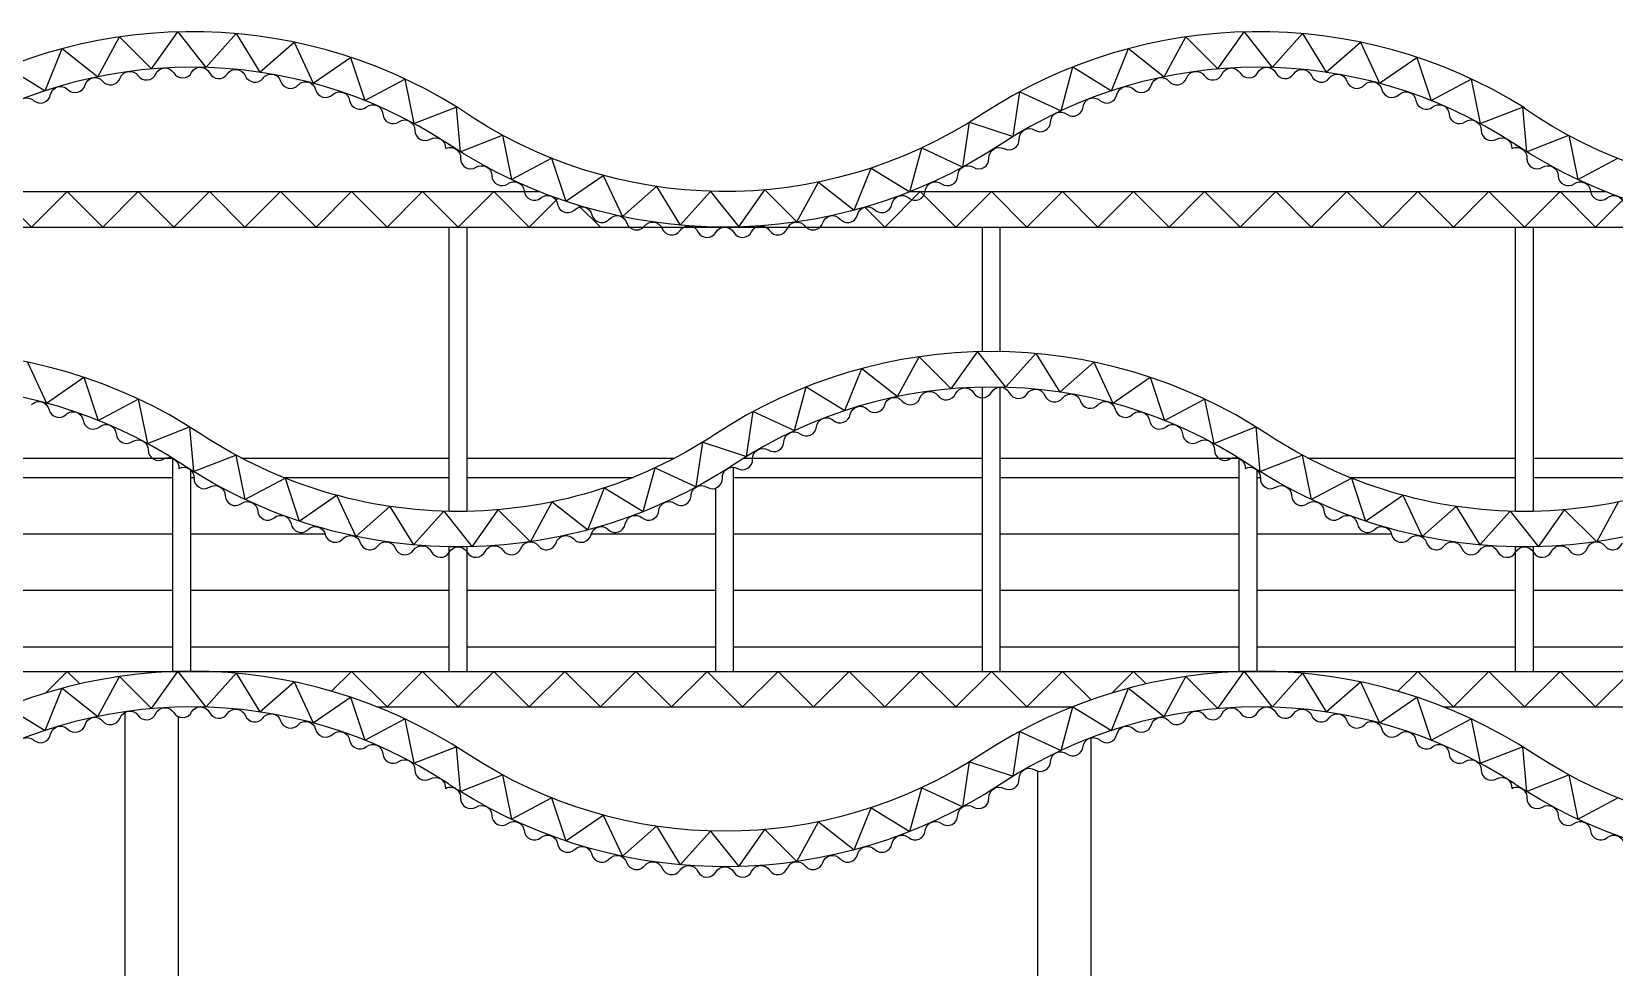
# Model space of a CAD drawing. Header units: millimetres. Extents: x 462 to 740, y -508 to -73.
# Drawn here: x 674.87 to 683.78, y -492.35 to -487.09 of the extents above; entities that cross this region are included whole.
import ezdxf

# ---------------------------------------------------------------- set-up
doc = ezdxf.new("R2010")
doc.units = ezdxf.units.MM
doc.header["$LTSCALE"] = 0.1
for name, color, linetype in [('azul-claro', 130, 'Continuous'), ('nivel', 1, 'Continuous'), ('ondas-claras', 130, 'Continuous'), ('ondas-escuras', 160, 'Continuous')]:
    doc.layers.add(name, color=color, linetype=linetype)

msp = doc.modelspace()

# ---------------------------------------------------------------- hatches: boundary and pattern name
h = msp.add_hatch()
h.set_pattern_fill('LINE', color=256, scale=0.1, style=0)
h.set_pattern_definition([(0, (49.8689, 31.7374), (0, 0.3175), [])])
h.paths.add_polyline_path([(672.4891, -489.4887), (671.3205, -489.4887), (671.3205, -489.7882, 0.116451)])
h.paths.add_polyline_path([(672.7205, -489.657, -0.237937), (672.6694, -489.6519, 0.268983), (672.6114, -489.6502), (672.6114, -489.6502, 0.268989), (672.5811, -489.6996, -0.610099), (672.4902, -489.7445, 0.268989), (672.4325, -489.7386), (672.4325, -489.7386, 0.268983), (672.3988, -489.7858, -0.6101), (672.305, -489.8242, 0.268983), (672.2478, -489.8142), (672.2478, -489.8142, 0.268989), (672.2108, -489.8589, -0.610099), (672.1146, -489.8906, 0.26899), (672.0583, -489.8766), (672.0583, -489.8766, 0.268984), (672.0182, -489.9186, -0.6101), (671.92, -489.9434, 0.579938), (671.8219, -489.9645, -0.610099), (671.7221, -489.9823, 0.579938), (671.6228, -489.9964, -0.6101), (671.522, -490.0071, 0.579938), (671.4219, -490.0142, -0.610099), (671.3206, -490.0178, 0.001454), (671.3205, -490.0175), (671.3205, -490.6887), (672.7205, -490.6887)])
h.paths.add_polyline_path([(674.2205, -489.4887), (672.9273, -489.4887, 0.020521), (672.9273, -489.4934, -0.5853), (672.842, -489.5472, 0.098516), (672.8205, -489.5406), (672.8205, -490.6887), (674.2205, -490.6887)])
h.paths.add_polyline_path([(675.6654, -489.4907, 0.024038), (675.6603, -489.4887), (675.624, -489.4887, 0.049924), (675.6136, -489.4934, -0.312343), (675.548, -489.4887), (674.3205, -489.4887), (674.3205, -490.6887), (675.6654, -490.6887)])
h.paths.add_polyline_path([(677.2205, -490.0175, 0.001448), (677.2203, -490.0178, -0.6101), (677.119, -490.0142, 0.579938), (677.0189, -490.0071, -0.610099), (676.9181, -489.9964, 0.579938), (676.8188, -489.9823, -0.6101), (676.719, -489.9645, 0.579938), (676.621, -489.9434, -0.610099), (676.5227, -489.9186, 0.579938), (676.4263, -489.8906, -0.6101), (676.3301, -489.8589, 0.579938), (676.2359, -489.8242, -0.610099), (676.1421, -489.7858, 0.579938), (676.0507, -489.7445, -0.6101), (675.9598, -489.6996, 0.579938), (675.8715, -489.6519, -0.610099), (675.7841, -489.6007, 0.222137), (675.7654, -489.5555), (675.7654, -490.6887), (677.2205, -490.6887)])
h.paths.add_polyline_path([(677.2205, -489.4887), (676.0518, -489.4887, 0.116451), (677.2205, -489.7882)])
h = msp.add_hatch()
h.set_pattern_fill('LINE', color=256, scale=0.1, style=0)
h.set_pattern_definition([(0, (55.8689, 31.7374), (0, 0.3175), [])])
h.paths.add_polyline_path([(678.4891, -489.4887), (677.3205, -489.4887), (677.3205, -489.7882, 0.116451)])
h.paths.add_polyline_path([(678.7205, -489.657, -0.237937), (678.6694, -489.6519, 0.268983), (678.6114, -489.6502), (678.6114, -489.6502, 0.268989), (678.5811, -489.6996, -0.610099), (678.4902, -489.7445, 0.268989), (678.4325, -489.7386), (678.4325, -489.7386, 0.268983), (678.3988, -489.7858, -0.6101), (678.305, -489.8242, 0.268983), (678.2478, -489.8142), (678.2478, -489.8142, 0.268989), (678.2108, -489.8589, -0.610099), (678.1146, -489.8906, 0.26899), (678.0583, -489.8766), (678.0583, -489.8766, 0.268984), (678.0182, -489.9186, -0.6101), (677.92, -489.9434, 0.579938), (677.8219, -489.9645, -0.610099), (677.7221, -489.9823, 0.579938), (677.6228, -489.9964, -0.6101), (677.522, -490.0071, 0.579938), (677.4219, -490.0142, -0.610099), (677.3206, -490.0178, 0.001454), (677.3205, -490.0175), (677.3205, -490.6887), (678.7205, -490.6887)])
h.paths.add_polyline_path([(680.2205, -489.4887), (678.9273, -489.4887, 0.020521), (678.9273, -489.4934, -0.5853), (678.842, -489.5472, 0.098516), (678.8205, -489.5406), (678.8205, -490.6887), (680.2205, -490.6887)])
h.paths.add_polyline_path([(681.6654, -489.4907, 0.024038), (681.6603, -489.4887), (681.624, -489.4887, 0.049924), (681.6136, -489.4934, -0.312343), (681.548, -489.4887), (680.3205, -489.4887), (680.3205, -490.6887), (681.6654, -490.6887)])
h.paths.add_polyline_path([(683.2205, -490.0175, 0.001448), (683.2203, -490.0178, -0.6101), (683.119, -490.0142, 0.579938), (683.0189, -490.0071, -0.610099), (682.9181, -489.9964, 0.579938), (682.8188, -489.9823, -0.6101), (682.719, -489.9645, 0.579938), (682.621, -489.9434, -0.610099), (682.5227, -489.9186, 0.579938), (682.4263, -489.8906, -0.6101), (682.3301, -489.8589, 0.579938), (682.2359, -489.8242, -0.610099), (682.1421, -489.7858, 0.579938), (682.0507, -489.7445, -0.6101), (681.9598, -489.6996, 0.579938), (681.8715, -489.6519, -0.610099), (681.7841, -489.6007, 0.222137), (681.7654, -489.5555), (681.7654, -490.6887), (683.2205, -490.6887)])
h.paths.add_polyline_path([(683.2205, -489.4887), (682.0518, -489.4887, 0.116451), (683.2205, -489.7882)])
h = msp.add_hatch()
h.set_pattern_fill('LINE', color=256, scale=0.1, style=0)
h.set_pattern_definition([(0, (61.8689, 31.7374), (0, 0.3175), [])])
h.paths.add_polyline_path([(684.4891, -489.4887), (683.3205, -489.4887), (683.3205, -489.7882, 0.116451)])
h.paths.add_polyline_path([(684.7205, -489.657, -0.237937), (684.6694, -489.6519, 0.268983), (684.6114, -489.6502), (684.6114, -489.6502, 0.268989), (684.5811, -489.6996, -0.610099), (684.4902, -489.7445, 0.268989), (684.4325, -489.7386), (684.4325, -489.7386, 0.268983), (684.3988, -489.7858, -0.6101), (684.305, -489.8242, 0.268983), (684.2478, -489.8142), (684.2478, -489.8142, 0.268989), (684.2108, -489.8589, -0.610099), (684.1146, -489.8906, 0.26899), (684.0583, -489.8766), (684.0583, -489.8766, 0.268984), (684.0182, -489.9186, -0.6101), (683.92, -489.9434, 0.579938), (683.8219, -489.9645, -0.610099), (683.7221, -489.9823, 0.579938), (683.6228, -489.9964, -0.6101), (683.522, -490.0071, 0.579938), (683.4219, -490.0142, -0.610099), (683.3206, -490.0178, 0.001454), (683.3205, -490.0175), (683.3205, -490.6887), (684.7205, -490.6887)])
h.paths.add_polyline_path([(686.2205, -489.4887), (684.9273, -489.4887, 0.020521), (684.9273, -489.4934, -0.5853), (684.842, -489.5472, 0.098516), (684.8205, -489.5406), (684.8205, -490.6887), (686.2205, -490.6887)])
h.paths.add_polyline_path([(687.6654, -489.4907, 0.024038), (687.6603, -489.4887), (687.624, -489.4887, 0.049924), (687.6136, -489.4934, -0.312343), (687.548, -489.4887), (686.3205, -489.4887), (686.3205, -490.6887), (687.6654, -490.6887)])
h.paths.add_polyline_path([(689.2205, -490.0175, 0.001448), (689.2203, -490.0178, -0.6101), (689.119, -490.0142, 0.579938), (689.0189, -490.0071, -0.610099), (688.9181, -489.9964, 0.579938), (688.8188, -489.9823, -0.6101), (688.719, -489.9645, 0.579938), (688.621, -489.9434, -0.610099), (688.5227, -489.9186, 0.579938), (688.4263, -489.8906, -0.6101), (688.3301, -489.8589, 0.579938), (688.2359, -489.8242, -0.610099), (688.1421, -489.7858, 0.579938), (688.0507, -489.7445, -0.6101), (687.9598, -489.6996, 0.579938), (687.8715, -489.6519, -0.610099), (687.7841, -489.6007, 0.222137), (687.7654, -489.5555), (687.7654, -490.6887), (689.2205, -490.6887)])
h.paths.add_polyline_path([(689.2205, -489.4887), (688.0518, -489.4887, 0.116451), (689.2205, -489.7882)])

# ---------------------------------------------------------------- linework, layer by layer
for p, q in [((673.8145, -487.9887), (677.2705, -487.9887)), ((674.6705, -487.9887), (674.8705, -488.1887)), ((675.0705, -487.9887), (674.8705, -488.1887)), ((675.0705, -487.9887), (675.2705, -488.1887)), ((675.4705, -487.9887), (675.2705, -488.1887)), ((675.4705, -487.9887), (675.6705, -488.1887)), ((675.8705, -487.9887), (675.6705, -488.1887)), ((675.8705, -487.9887), (676.0705, -488.1887)), ((676.2705, -487.9887), (676.0705, -488.1887)), ((676.2705, -487.9887), (676.4705, -488.1887)), ((676.6705, -487.9887), (676.4705, -488.1887)), ((676.6705, -487.9887), (676.8705, -488.1887)), ((677.0705, -487.9887), (676.8705, -488.1887)), ((677.0705, -487.9887), (677.2705, -488.1887)), ((677.2705, -487.9887), (677.7264, -487.9887)), ((677.4705, -487.9887), (677.2705, -488.1887)), ((677.4705, -487.9887), (677.6705, -488.1887)), ((679.8705, -487.9887), (679.6705, -488.1887)), ((679.8145, -487.9887), (683.2705, -487.9887)), ((679.8705, -487.9887), (680.0705, -488.1887)), ((680.2705, -487.9887), (680.0705, -488.1887)), ((680.2705, -487.9887), (680.4705, -488.1887)), ((680.6705, -487.9887), (680.4705, -488.1887)), ((680.6705, -487.9887), (680.8705, -488.1887)), ((681.0705, -487.9887), (680.8705, -488.1887)), ((681.0705, -487.9887), (681.2705, -488.1887)), ((681.4705, -487.9887), (681.2705, -488.1887)), ((681.4705, -487.9887), (681.6705, -488.1887)), ((681.8705, -487.9887), (681.6705, -488.1887)), ((681.8705, -487.9887), (682.0705, -488.1887)), ((682.2705, -487.9887), (682.0705, -488.1887)), ((682.2705, -487.9887), (682.4705, -488.1887)), ((682.6705, -487.9887), (682.4705, -488.1887)), ((682.6705, -487.9887), (682.8705, -488.1887)), ((683.0705, -487.9887), (682.8705, -488.1887)), ((683.0705, -487.9887), (683.2705, -488.1887)), ((683.2705, -487.9887), (683.7264, -487.9887)), ((683.4705, -487.9887), (683.2705, -488.1887)), ((683.4705, -487.9887), (683.6705, -488.1887)), ((677.8312, -488.028), (677.6705, -488.1887)), ((677.9481, -488.0664), (678.0705, -488.1887)), ((679.5584, -488.0766), (679.6705, -488.1887)), ((683.8312, -488.028), (683.6705, -488.1887)), ((671.2705, -488.1887), (677.2705, -488.1887)), ((677.2205, -489.7882), (677.2205, -488.1887)), ((677.2705, -488.1887), (683.2705, -488.1887)), ((677.3205, -489.7882), (677.3205, -488.1887)), ((680.2205, -488.8891), (680.2205, -488.1887)), ((680.3205, -488.8891), (680.3205, -488.1887)), ((683.2205, -489.7882), (683.2205, -488.1887)), ((683.2705, -488.1887), (689.2705, -488.1887)), ((683.3205, -489.7882), (683.3205, -488.1887)), ((680.2205, -490.6887), (680.2205, -489.0892)), ((680.3205, -490.6887), (680.3205, -489.0892)), ((674.3205, -489.4887), (675.6633, -489.4887)), ((675.6654, -490.6887), (675.6654, -489.4907)), ((676.0518, -489.4887), (677.2205, -489.4887)), ((677.3205, -489.4887), (678.4891, -489.4887)), ((678.8776, -489.4887), (680.2205, -489.4887)), ((680.3205, -489.4887), (681.6633, -489.4887)), ((681.6654, -490.6887), (681.6654, -489.4907)), ((682.0518, -489.4887), (683.2205, -489.4887)), ((683.3205, -489.4887), (684.4891, -489.4887)), ((675.7654, -490.6887), (675.7654, -489.5555)), ((678.8205, -490.6887), (678.8205, -489.5406)), ((681.7654, -490.6887), (681.7654, -489.5555)), ((678.7205, -490.6887), (678.7205, -489.657)), ((677.2205, -490.6887), (677.2205, -489.9883)), ((677.3205, -490.6887), (677.3205, -489.9883)), ((683.2205, -490.6887), (683.2205, -489.9883)), ((683.3205, -490.6887), (683.3205, -489.9883)), ((671.2705, -490.6887), (677.2705, -490.6887)), ((675.0705, -490.6887), (674.9481, -490.811)), ((675.0705, -490.6887), (675.1414, -490.7596)), ((676.6705, -490.6887), (676.5584, -490.8008)), ((676.6705, -490.6887), (676.8705, -490.8887)), ((677.0705, -490.6887), (676.8705, -490.8887)), ((677.0705, -490.6887), (677.2705, -490.8887)), ((677.2705, -490.6887), (683.2705, -490.6887)), ((677.4705, -490.6887), (677.2705, -490.8887)), ((677.4705, -490.6887), (677.6705, -490.8887)), ((677.8705, -490.6887), (677.6705, -490.8887)), ((677.8705, -490.6887), (678.0705, -490.8887)), ((678.2705, -490.6887), (678.0705, -490.8887)), ((678.2705, -490.6887), (678.4705, -490.8887)), ((678.6705, -490.6887), (678.4705, -490.8887)), ((678.6705, -490.6887), (678.8705, -490.8887)), ((679.0705, -490.6887), (678.8705, -490.8887)), ((679.0705, -490.6887), (679.2705, -490.8887)), ((679.4705, -490.6887), (679.2705, -490.8887)), ((679.4705, -490.6887), (679.6705, -490.8887)), ((679.8705, -490.6887), (679.6705, -490.8887)), ((679.8705, -490.6887), (680.0705, -490.8887)), ((680.2705, -490.6887), (680.0705, -490.8887)), ((680.2705, -490.6887), (680.4705, -490.8887)), ((680.6705, -490.6887), (680.4705, -490.8887)), ((680.6705, -490.6887), (680.8312, -490.8494)), ((681.0705, -490.6887), (680.9481, -490.811)), ((681.0705, -490.6887), (681.1414, -490.7596)), ((682.6705, -490.6887), (682.5584, -490.8008)), ((682.6705, -490.6887), (682.8705, -490.8887)), ((683.0705, -490.6887), (682.8705, -490.8887)), ((683.0705, -490.6887), (683.2705, -490.8887)), ((683.2705, -490.6887), (689.2705, -490.6887)), ((683.4705, -490.6887), (683.2705, -490.8887)), ((683.4705, -490.6887), (683.6705, -490.8887)), ((683.8705, -490.6887), (683.6705, -490.8887)), ((676.8145, -490.8887), (677.2705, -490.8887)), ((677.2705, -490.8887), (680.7264, -490.8887)), ((682.8145, -490.8887), (683.2705, -490.8887)), ((683.2705, -490.8887), (686.7264, -490.8887))]:
    msp.add_line(p, q)
at = {"layer": 'azul-claro'}
for points in [[(677.2705, -487.5179, 0.293057), (674.2154, -487.5552, -0.307403), (671.2595, -487.513, -0.292457)], [(683.2705, -487.5179, 0.293057), (680.2154, -487.5552, -0.306916), (677.2705, -487.5179, -0.292457)], [(689.2705, -487.5179, 0.293057), (686.2154, -487.5552, -0.307403), (683.2595, -487.513, -0.292457)], [(677.2705, -487.7576, -0.005791), (677.2154, -487.7222, 0.3), (674.3255, -487.7222, -0.3), (671.2154, -487.7222)], [(674.7872, -487.5122, -0.604731), (674.8812, -487.4758, 0.5853), (674.9766, -487.4431, -0.604731), (675.0732, -487.4141, 0.5853), (675.1709, -487.3889, -0.604731), (675.2694, -487.3675, 0.5853), (675.3687, -487.35, -0.604731), (675.4686, -487.3363, 0.5853), (675.569, -487.3265, -0.604731), (675.6696, -487.3207, 0.5853), (675.7705, -487.3187, -0.604731), (675.8713, -487.3207, 0.5853), (675.9719, -487.3265, -0.604731), (676.0723, -487.3363, 0.5853), (676.1722, -487.35, -0.604731), (676.2715, -487.3675, 0.5853), (676.3701, -487.3889, -0.604731), (676.4677, -487.4141, 0.5853), (676.5643, -487.4431, -0.604731), (676.6597, -487.4758, 0.5853), (676.7537, -487.5122, -0.604731), (676.8463, -487.5522, 0.5853), (676.9372, -487.5958, -0.604731), (677.0264, -487.6429, 0.5853), (677.1136, -487.6934, -0.604731), (677.1989, -487.7472, -0.354582), (677.2705, -487.7607, -0.354582)], [(683.2705, -487.7576, -0.005791), (683.2154, -487.7222, 0.3), (680.3255, -487.7222, -0.3), (677.2154, -487.7222)], [(677.2705, -487.7607, -0.191661), (677.2841, -487.8013, 0.603753), (677.3711, -487.8522, -0.586073), (677.4599, -487.9001, 0.603737), (677.5503, -487.9448, -0.586073), (677.6422, -487.9863, 0.603753), (677.7355, -488.0245, -0.586073), (677.8302, -488.0594, 0.603737), (677.926, -488.0909, -0.586073), (678.0228, -488.1191, 0.603753), (678.1206, -488.1438, -0.586073), (678.2192, -488.165, 0.603737), (678.3185, -488.1827, -0.586073), (678.4183, -488.1969, 0.603753), (678.5186, -488.2076, -0.586073), (678.6192, -488.2147, 0.603737), (678.72, -488.2183, -0.586073), (678.8209, -488.2183, 0.603753), (678.9217, -488.2147, -0.586073), (679.0223, -488.2076, 0.603737), (679.1226, -488.1969, -0.586073), (679.2224, -488.1827, 0.603753), (679.3217, -488.165, -0.586073), (679.4203, -488.1438, 0.603737), (679.5181, -488.1191, -0.586073), (679.615, -488.0909, 0.603753), (679.7108, -488.0594, -0.586073), (679.8054, -488.0245, 0.603737), (679.8987, -487.9863, -0.586073), (679.9906, -487.9448, 0.603753), (680.0811, -487.9001, -0.586073), (680.1698, -487.8522, 0.603737), (680.2568, -487.8013, -0.586073), (680.342, -487.7472, 0.5853), (680.4273, -487.6934, -0.604731), (680.5145, -487.6429, 0.5853), (680.6037, -487.5958, -0.604731), (680.6946, -487.5522, 0.5853), (680.7872, -487.5122, -0.604731), (680.8812, -487.4758, 0.5853), (680.9766, -487.4431, -0.604731), (681.0732, -487.4141, 0.5853), (681.1709, -487.3889, -0.604731), (681.2694, -487.3675, 0.5853), (681.3687, -487.35, -0.604731), (681.4686, -487.3363, 0.5853), (681.569, -487.3265, -0.604731), (681.6696, -487.3207, 0.5853), (681.7705, -487.3187, -0.604731), (681.8713, -487.3207, 0.5853), (681.9719, -487.3265, -0.604731), (682.0723, -487.3363, 0.5853), (682.1722, -487.35, -0.604731), (682.2715, -487.3675, 0.5853), (682.3701, -487.3889, -0.604731), (682.4677, -487.4141, 0.5853), (682.5643, -487.4431, -0.604731), (682.6597, -487.4758, 0.5853), (682.7537, -487.5122, -0.604731), (682.8463, -487.5522, 0.5853), (682.9372, -487.5958, -0.604731), (683.0264, -487.6429, 0.5853), (683.1136, -487.6934, -0.604731), (683.1989, -487.7472, -0.354582), (683.2705, -487.7607, -0.354582)], [(689.2705, -487.7576, -0.005791), (689.2154, -487.7222, 0.3), (686.3255, -487.7222, -0.3), (683.2154, -487.7222)], [(683.2705, -487.7607, -0.191661), (683.2841, -487.8013, 0.603753), (683.3711, -487.8522, -0.586073), (683.4599, -487.9001, 0.603737), (683.5503, -487.9448, -0.586073), (683.6422, -487.9863, 0.603753), (683.7355, -488.0245, -0.586073), (683.8302, -488.0594, 0.603737)]]:
    msp.add_lwpolyline(points, format="xyb", dxfattribs=at)
for points in [[(674.7292, -487.2876), (674.9467, -487.4213), (675.0417, -487.1843), (675.2422, -487.3424), (675.3642, -487.1181), (675.5449, -487.2984), (675.6921, -487.0898), (675.8506, -487.2899), (676.0211, -487.0998), (676.1553, -487.3171), (676.3467, -487.1481), (676.4547, -487.3794), (676.6645, -487.2339), (676.7449, -487.4762), (676.9701, -487.3561), (677.0218, -487.6061), (677.2595, -487.513), (677.2814, -487.7644)], [(677.2814, -487.7644), (677.5191, -487.6713), (677.5708, -487.9213), (677.7961, -487.8012), (677.8764, -488.0435), (678.0862, -487.8979), (678.1942, -488.1293), (678.3856, -487.9603), (678.5198, -488.1776), (678.6903, -487.9875), (678.8488, -488.1876), (678.996, -487.979), (679.1768, -488.1593), (679.2987, -487.935), (679.4992, -488.0931), (679.5942, -487.8561), (679.8117, -487.9898), (679.8785, -487.7434), (680.1101, -487.8509), (680.1478, -487.5983), (680.3931, -487.6791), (680.4308, -487.4265), (680.6624, -487.534), (680.7292, -487.2876), (680.9467, -487.4213), (681.0417, -487.1843), (681.2422, -487.3424), (681.3642, -487.1181), (681.5449, -487.2984), (681.6921, -487.0898), (681.8506, -487.2899), (682.0211, -487.0998), (682.1553, -487.3171), (682.3467, -487.1481), (682.4547, -487.3794), (682.6645, -487.2339), (682.7449, -487.4762), (682.9701, -487.3561), (683.0218, -487.6061), (683.2595, -487.513), (683.2814, -487.7644)], [(683.2814, -487.7644), (683.5191, -487.6713), (683.5708, -487.9213), (683.7961, -487.8012)]]:
    msp.add_lwpolyline(points, dxfattribs=at)
at = {"layer": 'nivel'}
for p, q in [((675.396, -497.6517), (675.396, -490.9188)), ((675.696, -497.6517), (675.696, -490.9442)), ((680.8326, -497.6517), (680.8326, -491.0628)), ((680.5326, -497.6517), (680.5326, -491.2505))]:
    msp.add_line(p, q, dxfattribs=at)
at = {"layer": 'ondas-claras'}
for points in [[(677.3255, -491.1552, 0.3), (674.2154, -491.1552, -0.3), (671.3255, -491.1552)], [(683.3255, -491.1552, 0.3), (680.2154, -491.1552, -0.3), (677.3255, -491.1552)], [(689.3255, -491.1552, 0.3), (686.2154, -491.1552, -0.3), (683.3255, -491.1552)], [(677.2705, -491.3576, -0.005791), (677.2154, -491.3222, 0.3), (674.3255, -491.3222, -0.293699), (671.2705, -491.3576)], [(674.7872, -491.1122, -0.604731), (674.8812, -491.0758, 0.5853), (674.9766, -491.0431, -0.604731), (675.0732, -491.0141, 0.5853), (675.1709, -490.9889, -0.604731), (675.2694, -490.9675, 0.5853), (675.3687, -490.95, -0.604731), (675.4686, -490.9363, 0.5853), (675.569, -490.9265, -0.604731), (675.6696, -490.9207, 0.5853), (675.7705, -490.9187, -0.604731), (675.8713, -490.9207, 0.5853), (675.9719, -490.9265, -0.604731), (676.0723, -490.9363, 0.5853), (676.1722, -490.95, -0.604731), (676.2715, -490.9675, 0.5853), (676.3701, -490.9889, -0.604731), (676.4677, -491.0141, 0.5853), (676.5643, -491.0431, -0.604731), (676.6597, -491.0758, 0.5853), (676.7537, -491.1122, -0.604731), (676.8463, -491.1522, 0.5853), (676.9372, -491.1958, -0.604731), (677.0264, -491.2429, 0.5853), (677.1136, -491.2934, -0.604731), (677.1989, -491.3472, -0.354582), (677.2705, -491.3607, -0.354582)], [(683.2705, -491.3576, -0.005791), (683.2154, -491.3222, 0.3), (680.3255, -491.3222, -0.293699), (677.2705, -491.3576)], [(677.2705, -491.3607, -0.191661), (677.2841, -491.4013, 0.603753), (677.3711, -491.4522, -0.586073), (677.4599, -491.5001, 0.603737), (677.5503, -491.5448, -0.586073), (677.6422, -491.5863, 0.603753), (677.7355, -491.6245, -0.586073), (677.8302, -491.6594, 0.603737), (677.926, -491.6909, -0.586073), (678.0228, -491.7191, 0.603753), (678.1206, -491.7438, -0.586073), (678.2192, -491.765, 0.603737), (678.3185, -491.7827, -0.586073), (678.4183, -491.7969, 0.603753), (678.5186, -491.8076, -0.586073), (678.6192, -491.8147, 0.603737), (678.72, -491.8183, -0.586073), (678.8209, -491.8183, 0.603753), (678.9217, -491.8147, -0.586073), (679.0223, -491.8076, 0.603737), (679.1226, -491.7969, -0.586073), (679.2224, -491.7827, 0.603753), (679.3217, -491.765, -0.586073), (679.4203, -491.7438, 0.603737), (679.5181, -491.7191, -0.586073), (679.615, -491.6909, 0.603753), (679.7108, -491.6594, -0.586073), (679.8054, -491.6245, 0.603737), (679.8987, -491.5863, -0.586073), (679.9906, -491.5448, 0.603753), (680.0811, -491.5001, -0.586073), (680.1698, -491.4522, 0.603737), (680.2568, -491.4013, -0.586073), (680.342, -491.3472, 0.5853), (680.4273, -491.2934, -0.604731), (680.5145, -491.2429, 0.5853), (680.6037, -491.1958, -0.604731), (680.6946, -491.1522, 0.5853), (680.7872, -491.1122, -0.604731), (680.8812, -491.0758, 0.5853), (680.9766, -491.0431, -0.604731), (681.0732, -491.0141, 0.5853), (681.1709, -490.9889, -0.604731), (681.2694, -490.9675, 0.5853), (681.3687, -490.95, -0.604731), (681.4686, -490.9363, 0.5853), (681.569, -490.9265, -0.604731), (681.6696, -490.9207, 0.5853), (681.7705, -490.9187, -0.604731), (681.8713, -490.9207, 0.5853), (681.9719, -490.9265, -0.604731), (682.0723, -490.9363, 0.5853), (682.1722, -490.95, -0.604731), (682.2715, -490.9675, 0.5853), (682.3701, -490.9889, -0.604731), (682.4677, -491.0141, 0.5853), (682.5643, -491.0431, -0.604731), (682.6597, -491.0758, 0.5853), (682.7537, -491.1122, -0.604731), (682.8463, -491.1522, 0.5853), (682.9372, -491.1958, -0.604731), (683.0264, -491.2429, 0.5853), (683.1136, -491.2934, -0.604731), (683.1989, -491.3472, -0.354582), (683.2705, -491.3607, -0.354582)], [(689.2705, -491.3576, -0.005791), (689.2154, -491.3222, 0.3), (686.3255, -491.3222, -0.293699), (683.2705, -491.3576)], [(683.2705, -491.3607, -0.191661), (683.2841, -491.4013, 0.603753), (683.3711, -491.4522, -0.586073), (683.4599, -491.5001, 0.603737), (683.5503, -491.5448, -0.586073), (683.6422, -491.5863, 0.603753), (683.7355, -491.6245, -0.586073), (683.8302, -491.6594, 0.603737)]]:
    msp.add_lwpolyline(points, format="xyb", dxfattribs=at)
for points in [[(674.7292, -490.8876), (674.9467, -491.0213), (675.0417, -490.7843), (675.2422, -490.9424), (675.3642, -490.7181), (675.5449, -490.8984), (675.6921, -490.6898), (675.8506, -490.8899), (676.0211, -490.6998), (676.1553, -490.9171), (676.3467, -490.7481), (676.4547, -490.9794), (676.6645, -490.8339), (676.7449, -491.0762), (676.9701, -490.9561), (677.0218, -491.2061), (677.2595, -491.113), (677.2814, -491.3644)], [(677.2814, -491.3644), (677.5191, -491.2713), (677.5708, -491.5213), (677.7961, -491.4012), (677.8764, -491.6435), (678.0862, -491.4979), (678.1942, -491.7293), (678.3856, -491.5603), (678.5198, -491.7776), (678.6903, -491.5875), (678.8488, -491.7876), (678.996, -491.579), (679.1768, -491.7593), (679.2987, -491.535), (679.4992, -491.6931), (679.5942, -491.4561), (679.8117, -491.5898), (679.8785, -491.3434), (680.1101, -491.4509), (680.1478, -491.1983), (680.3931, -491.2791), (680.4308, -491.0265), (680.6624, -491.134), (680.7292, -490.8876), (680.9467, -491.0213), (681.0417, -490.7843), (681.2422, -490.9424), (681.3642, -490.7181), (681.5449, -490.8984), (681.6921, -490.6898), (681.8506, -490.8899), (682.0211, -490.6998), (682.1553, -490.9171), (682.3467, -490.7481), (682.4547, -490.9794), (682.6645, -490.8339), (682.7449, -491.0762), (682.9701, -490.9561), (683.0218, -491.2061), (683.2595, -491.113), (683.2814, -491.3644)], [(683.2814, -491.3644), (683.5191, -491.2713), (683.5708, -491.5213), (683.7961, -491.4012)]]:
    msp.add_lwpolyline(points, dxfattribs=at)
at = {"layer": 'ondas-escuras'}
for points in [[(677.2705, -489.7887, -0.146769), (675.8255, -489.3552, 0.3), (672.7154, -489.3552, -0.146769), (671.2705, -489.7887)], [(683.2705, -489.7887, -0.146769), (681.8255, -489.3552, 0.3), (678.7154, -489.3552, -0.146769), (677.2705, -489.7887)], [(689.2705, -489.7887, -0.146769), (687.8255, -489.3552, 0.3), (684.7154, -489.3552, -0.146769), (683.2705, -489.7887)], [(677.2705, -489.9887, -0.146769), (675.7154, -489.5222, 0.3), (672.8255, -489.5222, -0.146769), (671.2705, -489.9887)], [(683.2705, -489.9887, -0.146769), (681.7154, -489.5222, 0.3), (678.8255, -489.5222, -0.146769), (677.2705, -489.9887)], [(677.2705, -489.9887, -0.271445), (677.3209, -490.0183, 0.603753), (677.4217, -490.0147, -0.586073), (677.5223, -490.0076, 0.603737), (677.6226, -489.9969, -0.586073), (677.7224, -489.9827, 0.603753), (677.8217, -489.965, -0.586073), (677.9203, -489.9438, 0.603737), (678.0181, -489.9191, -0.586073), (678.115, -489.8909, 0.603753), (678.2108, -489.8594, -0.586073), (678.3054, -489.8245, 0.603737), (678.3987, -489.7863, -0.586073), (678.4906, -489.7448, 0.603753), (678.5811, -489.7001, -0.586073), (678.6698, -489.6522, 0.603737), (678.7568, -489.6013, -0.586073), (678.842, -489.5472, 0.5853), (678.9273, -489.4934, -0.604731), (679.0145, -489.4429, 0.5853), (679.1037, -489.3958, -0.604731), (679.1946, -489.3522, 0.5853), (679.2872, -489.3122, -0.604731), (679.3812, -489.2758, 0.5853), (679.4766, -489.2431, -0.604731), (679.5732, -489.2141, 0.5853), (679.6709, -489.1889, -0.604731), (679.7694, -489.1675, 0.5853), (679.8687, -489.15, -0.604731), (679.9686, -489.1363, 0.5853), (680.069, -489.1265, -0.604731), (680.1696, -489.1207, 0.5853), (680.2705, -489.1187, -0.604731), (680.3713, -489.1207, 0.5853), (680.4719, -489.1265, -0.604731), (680.5723, -489.1363, 0.5853), (680.6722, -489.15, -0.604731), (680.7715, -489.1675, 0.5853), (680.8701, -489.1889, -0.604731), (680.9677, -489.2141, 0.5853), (681.0643, -489.2431, -0.604731), (681.1597, -489.2758, 0.5853), (681.2537, -489.3122, -0.604731), (681.3463, -489.3522, 0.5853), (681.4372, -489.3958, -0.604731), (681.5264, -489.4429, 0.5853), (681.6136, -489.4934, -0.604731), (681.6989, -489.5472, -0.586073), (681.7841, -489.6013, 0.603753), (681.8711, -489.6522, -0.586073), (681.9599, -489.7001, 0.603737), (682.0503, -489.7448, -0.586073), (682.1422, -489.7863, 0.603753), (682.2355, -489.8245, -0.586073), (682.3302, -489.8594, 0.603737), (682.426, -489.8909, -0.586073), (682.5228, -489.9191, 0.603753), (682.6206, -489.9438, -0.586073), (682.7192, -489.965, 0.603737), (682.8185, -489.9827, -0.586073), (682.9183, -489.9969, 0.603753), (683.0186, -490.0076, -0.586073), (683.1192, -490.0147, 0.603737), (683.22, -490.0183, -0.271445), (683.2705, -489.9887, -0.271445)], [(689.2705, -489.9887, -0.146769), (687.7154, -489.5222, 0.3), (684.8255, -489.5222, -0.146769), (683.2705, -489.9887)], [(674.8701, -489.1889, -0.604731), (674.9677, -489.2141, 0.5853), (675.0643, -489.2431, -0.604731), (675.1597, -489.2758, 0.5853), (675.2537, -489.3122, -0.604731), (675.3463, -489.3522, 0.5853), (675.4372, -489.3958, -0.604731), (675.5264, -489.4429, 0.5853), (675.6136, -489.4934, -0.604731), (675.6989, -489.5472, -0.586073), (675.7841, -489.6013, 0.603753), (675.8711, -489.6522, -0.586073), (675.9599, -489.7001, 0.603737), (676.0503, -489.7448, -0.586073), (676.1422, -489.7863, 0.603753), (676.2355, -489.8245, -0.586073), (676.3302, -489.8594, 0.603737), (676.426, -489.8909, -0.586073), (676.5228, -489.9191, 0.603753), (676.6206, -489.9438, -0.586073), (676.7192, -489.965, 0.603737), (676.8185, -489.9827, -0.586073), (676.9183, -489.9969, 0.603753), (677.0186, -490.0076, -0.586073), (677.1192, -490.0147, 0.603737), (677.22, -490.0183, -0.271445), (677.2705, -489.9887, -0.271445)], [(683.2705, -489.9887, -0.271445), (683.3209, -490.0183, 0.603753), (683.4217, -490.0147, -0.586073), (683.5223, -490.0076, 0.603737), (683.6226, -489.9969, -0.586073), (683.7224, -489.9827, 0.603753), (683.8217, -489.965, -0.586073)]]:
    msp.add_lwpolyline(points, format="xyb", dxfattribs=at)
for points in [[(677.2705, -489.8887), (677.3488, -489.9876), (677.496, -489.779), (677.6768, -489.9593), (677.7987, -489.735), (677.9992, -489.8931), (678.0942, -489.6561), (678.3117, -489.7898), (678.3785, -489.5434), (678.6101, -489.6509), (678.6478, -489.3983), (678.8931, -489.4791), (678.9308, -489.2265), (679.1624, -489.334), (679.2292, -489.0876), (679.4467, -489.2213), (679.5417, -488.9843), (679.7422, -489.1424), (679.8642, -488.9181), (680.0449, -489.0984), (680.1921, -488.8898), (680.3506, -489.0899), (680.5211, -488.8998), (680.6553, -489.1171), (680.8467, -488.9481), (680.9547, -489.1794), (681.1645, -489.0339), (681.2449, -489.2762), (681.4701, -489.1561), (681.5218, -489.4061), (681.7595, -489.313), (681.7814, -489.5644), (682.0191, -489.4713), (682.0708, -489.7213), (682.2961, -489.6012), (682.3764, -489.8435), (682.5862, -489.6979), (682.6942, -489.9293), (682.8856, -489.7603), (683.0198, -489.9776), (683.1903, -489.7875), (683.2705, -489.8887)], [(674.8467, -488.9481), (674.9547, -489.1794), (675.1645, -489.0339), (675.2449, -489.2762), (675.4701, -489.1561), (675.5218, -489.4061), (675.7595, -489.313), (675.7814, -489.5644), (676.0191, -489.4713), (676.0708, -489.7213), (676.2961, -489.6012), (676.3764, -489.8435), (676.5862, -489.6979), (676.6942, -489.9293), (676.8856, -489.7603), (677.0198, -489.9776), (677.1903, -489.7875), (677.2705, -489.8887)], [(683.2705, -489.8887), (683.3488, -489.9876), (683.496, -489.779), (683.6768, -489.9593), (683.7987, -489.735)]]:
    msp.add_lwpolyline(points, dxfattribs=at)

doc.saveas('drawing.dxf')
